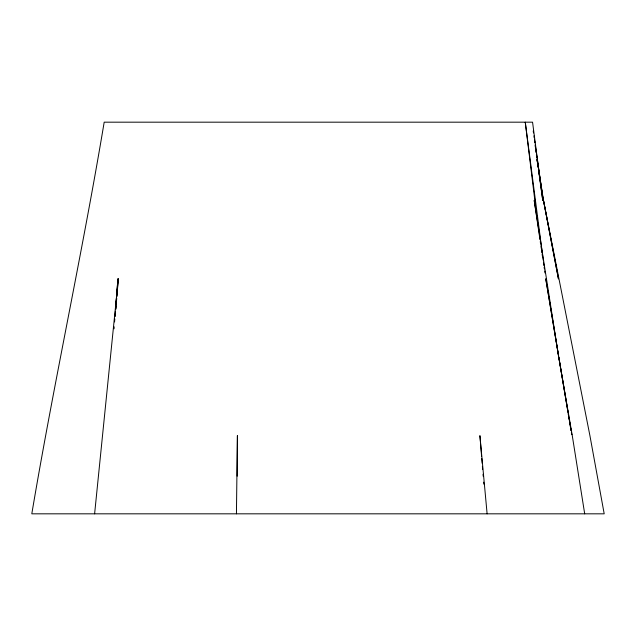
<?xml version="1.0" encoding="UTF-8"?>
<svg xmlns="http://www.w3.org/2000/svg" width="636" height="636" viewBox="0 0 636 636"><rect width="100%" height="100%" fill="white"/><g stroke="black" fill="none" stroke-linecap="round" stroke-linejoin="round"><path stroke-width="0.95" d="M237.18 476.205L237.403 435.62L236.441 513.824M115.188 316.036L115.331 314.081L115.259 316.036M115.688 309.175L116.046 304.27M116.189 302.307L117.914 278.775L115.553 309.175M114.035 328.788L114.186 326.832M114.567 321.927L114.798 318.986M115.021 316.044L115.402 311.139M115.831 309.175L116.078 306.234M116.324 303.285L116.73 298.387M116.889 296.424L118.36 278.767L94.613 513.824M567.972 412.088L558.758 357.225L572.273 435.612L584.691 513.824M568.298 414.044L568.624 416.008M568.958 417.963L569.284 419.927M569.618 421.883L571.096 430.699L545.752 278.783L558.567 356.232L534.208 200.419L539.4 235.686M571.756 434.619L571.422 432.663L571.756 434.619M536.442 155.43L536.744 157.386M537.054 159.342L543.494 200.427L558.424 278.791L543.494 200.427L589.906 435.588L604.2 513.824L31.8 513.824C53.845 382.888 82.338 253.144 104.185 122.176L532.563 122.176L542.754 200.451L538.43 169.144L538.748 171.092M537.094 160.328L537.388 162.283M539.042 173.048L543.255 200.435L535.194 144.674M539.686 237.649L539.98 239.605M540.266 241.569L540.552 243.524M540.99 246.466L541.276 248.43M541.562 250.385L541.848 252.349M542.142 254.305L542.428 256.268M543.438 263.121L543.724 265.085M533.222 130.984L533.501 132.94M533.922 135.873L534.208 137.829M534.494 139.785L534.916 142.718M534.518 140.771L534.789 142.726M535.194 145.66L535.464 147.616M535.87 150.549L536.132 152.513M536.402 154.469L536.808 157.402M537.078 159.358L537.484 162.291M543.208 260.188L525.264 122.176L535.568 206.326L534.9 200.459M543.478 262.143L543.875 265.085M544.146 267.048L544.408 269.004M544.678 270.96L544.941 272.924M535.806 208.298L536.132 211.224L535.878 209.276M536.474 214.173L536.689 216.121M536.418 214.173L536.633 216.129M487.112 513.824L479.91 435.644L481.595 456.425M481.754 458.405L482.152 463.35M482.39 466.315L482.637 469.288M483.034 474.233L483.193 476.213M483.67 482.152L483.837 484.131M538.143 167.173L537.69 164.239L538.159 167.189"/></g></svg>
